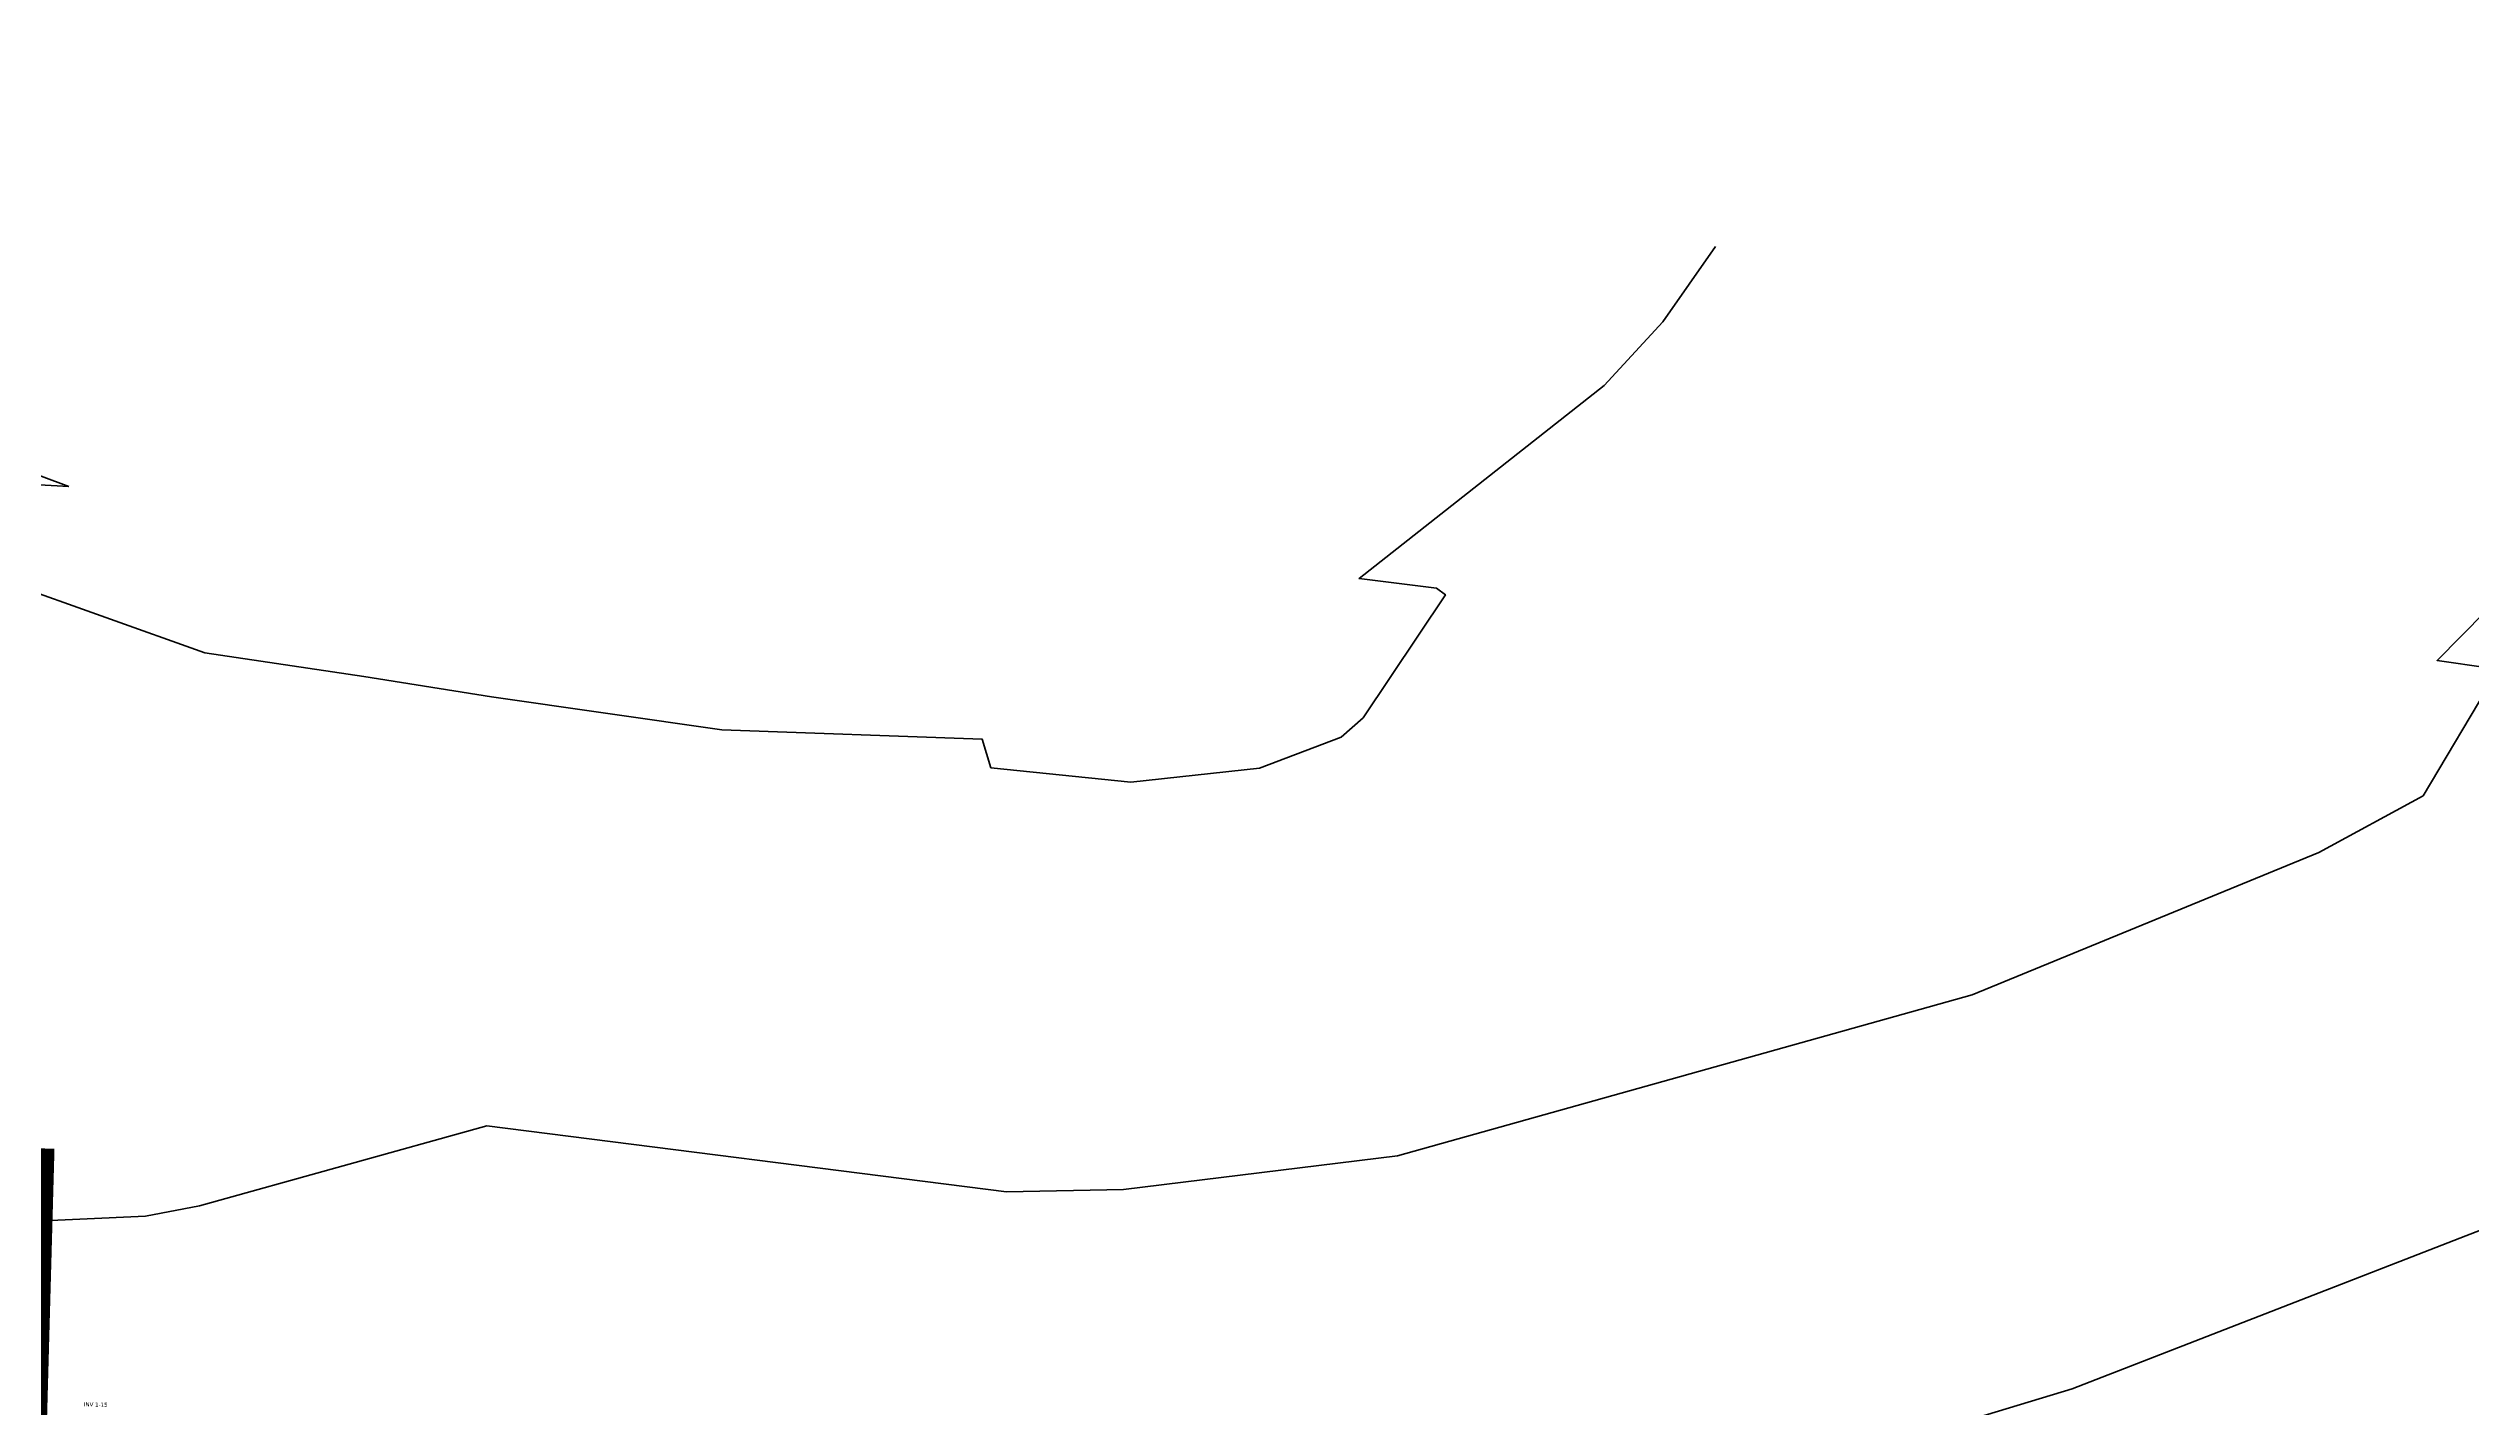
# Model space of a CAD drawing. Header units: metres. Extents: x 1477905 to 1478744, y 4202276 to 4202610.
# Drawn here: x 1478338.7 to 1478399, y 4202445.4 to 4202479.2 of the extents above; entities that cross this region are included whole.
import ezdxf

# ---------------------------------------------------------------- set-up
doc = ezdxf.new("R2010")
doc.units = ezdxf.units.M
doc.layers.add('Nouveau Terrain - CN - Courbes', color=22, linetype='Continuous', lineweight=0)
doc.layers.add('PVcase Device Numbering', color=7, linetype='Continuous')
doc.layers.add('PVcase Trenches', color=7, linetype='Continuous')
doc.styles.add('UBS-Style de texte', font='verdana.ttf')

msp = doc.modelspace()

# ---------------------------------------------------------------- linework, layer by layer
at = {"layer": 'Nouveau Terrain - CN - Courbes', "linetype": 'Continuous', "lineweight": 35}
for points in [[(1478304.571, 4202479.187, 76), (1478304.156, 4202479.198, 76), (1478304.386, 4202479.059, 76), (1478303.662, 4202478.736, 76), (1478303.564, 4202478.032, 76), (1478296.262, 4202475.687, 76), (1478296.075, 4202475.33, 76), (1478297.269, 4202474.873, 76), (1478332.624, 4202470.766, 76), (1478339.222, 4202468.305, 76)], [(1478333.639, 4202468.625, 76), (1478337.682, 4202465.931, 76), (1478342.6, 4202464.169, 76), (1478346.554, 4202463.58, 76), (1478349.736, 4202463.076, 76), (1478355.466, 4202462.259, 76), (1478361.941, 4202462.025, 76), (1478362.157, 4202461.313, 76), (1478365.634, 4202460.957, 76), (1478368.836, 4202461.304, 76), (1478370.864, 4202462.073, 76), (1478371.413, 4202462.552, 76), (1478373.459, 4202465.616, 76), (1478373.24, 4202465.78, 76), (1478371.314, 4202466.017, 76), (1478377.411, 4202470.817, 76), (1478378.871, 4202472.4, 76), (1478380.178, 4202474.272, 76)], [(1478325.883, 4202449.465, 75), (1478341.125, 4202450.169, 75), (1478342.47, 4202450.421, 75), (1478349.614, 4202452.41, 75), (1478362.547, 4202450.771, 75), (1478365.457, 4202450.828, 75), (1478372.271, 4202451.662, 75), (1478386.565, 4202455.665, 75), (1478395.187, 4202459.208, 75), (1478397.782, 4202460.619, 75), (1478399.549, 4202463.586, 75), (1478399.399, 4202463.798, 75), (1478398.127, 4202463.982, 75), (1478402.355, 4202468.262, 75), (1478406.588, 4202471.494, 75), (1478407.004, 4202472.091, 75)], [(1478339.222, 4202468.305, 76), (1478333.639, 4202468.625, 76)], [(1478331.989, 4202437.611, 74), (1478339.75, 4202438.176, 74), (1478342.739, 4202438.736, 74), (1478346.592, 4202439.917, 74), (1478350.916, 4202441.647, 74), (1478351.626, 4202441.694, 74), (1478361.235, 4202440.482, 74), (1478363.969, 4202440.536, 74), (1478374.154, 4202441.682, 74), (1478379.802, 4202443.072, 74), (1478389.046, 4202445.87, 74), (1478405.24, 4202452.159, 74), (1478415.89, 4202458.309, 74), (1478416.567, 4202458.815, 74), (1478418.103, 4202462.318, 74), (1478416.553, 4202462.571, 74)]]:
    msp.add_polyline3d(points, dxfattribs=at)
at = {"layer": 'PVcase Trenches', "color": 1, "linetype": 'Continuous', "const_width": 0.5}
msp.add_lwpolyline([(1478338.614, 4202451.848), (1478337.17, 4202399.519)], dxfattribs=at)

# ---------------------------------------------------------------- texts
at = {"layer": 'PVcase Device Numbering', "insert": (1478339.889, 4202445.481), "char_height": 0.1, "attachment_point": 5, "rotation": 358.42011, "style": 'UBS-Style de texte'}
msp.add_mtext('INV 1-15', dxfattribs=at)

doc.saveas('drawing.dxf')
